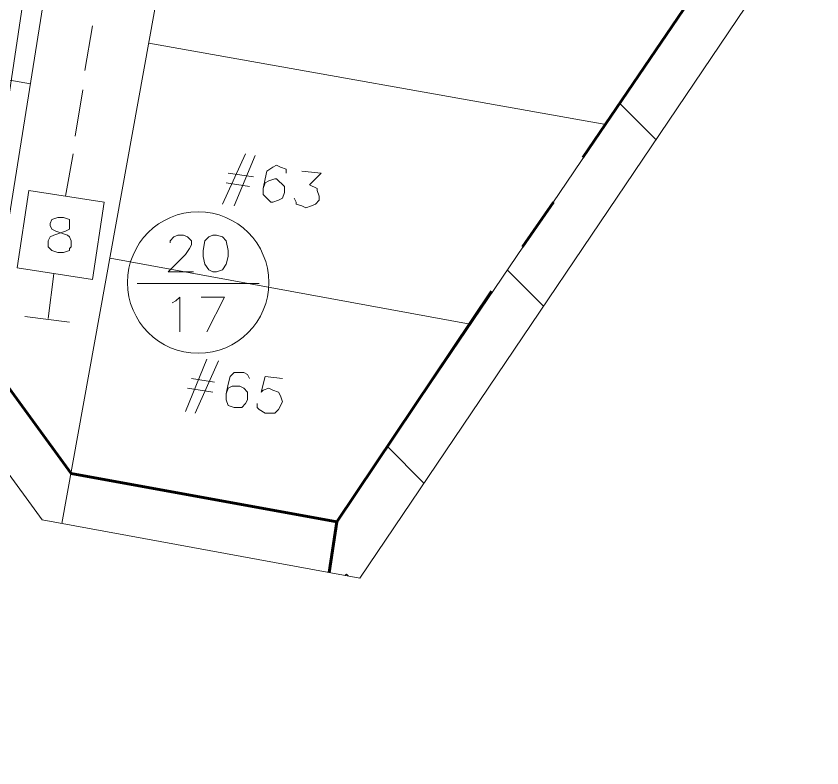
# Model space of a CAD drawing. Header units: millimetres. Extents: x 3.6 to 37.8, y 0.6 to 28.7.
# Drawn here: x 20.753 to 22.488, y 1.782 to 3.4 of the extents above; entities that cross this region are included whole.
import ezdxf

# ---------------------------------------------------------------- set-up
doc = ezdxf.new("R2010")
doc.units = ezdxf.units.MM
for name, color, linetype in [('PDF_0', 7, 'Continuous'), ('PDF_S102$BOUNDARY-NODE', 3, 'Continuous'), ('PDF_S102$Passives-TapOffs', 7, 'Continuous'), ('PDF_S102$STRAND', 7, 'Continuous'), ('PDF_S102$Symbols-SelfTerminating', 7, 'Continuous')]:
    doc.layers.add(name, color=color, linetype=linetype)
for name, color, linetype, true_color in [('PDF_S102$Cable-565', 23, 'Continuous', 0xdd8a6d), ('PDF_S102$LOTS', 254, 'Continuous', 0xdcdcdc), ('PDF_S102$ROAD', 8, 'Continuous', 0x7f7f7f), ('PDF_S102$SDU', 157, 'Continuous', 0x396472), ('PDF_S102$Symbols-EndOfLine', 15, 'Continuous', 0x944a4a)]:
    doc.layers.add(name, color=color, linetype=linetype, true_color=true_color)

msp = doc.modelspace()

# ---------------------------------------------------------------- linework, layer by layer
at = {"layer": 'PDF_0', "lineweight": 9}
msp.add_lwpolyline([(20.62621, 2.56594), (20.80969, 2.31574), (21.49357, 2.19064), (22.36093, 3.475), (22.8238, 3.42079), (23.64529, 3.67516), (24.07063, 4.73851), (24.14152, 4.81357), (24.51265, 7.23217), (28.03213, 10.50979)], dxfattribs=at)
at = {"layer": 'PDF_S102$BOUNDARY-NODE', "lineweight": 60}
for points in [[(21.97312, 3.09553), (22.31089, 3.59176), (22.81546, 3.53338), (23.56189, 3.76273), (23.97472, 4.80106), (24.03727, 4.86361), (24.1999, 5.90194)], [(21.42755, 2.20272), (21.44353, 2.31157), (20.87224, 2.41582), (20.68876, 2.66602), (20.06326, 2.77861), (20.00488, 2.44501), (18.84979, 1.78198), (18.54538, 2.36161), (18.37441, 2.72023), (18.10753, 3.15391), (18.14923, 3.29152), (18.54538, 3.51253), (18.67882, 4.23811), (17.95741, 4.36321), (17.38195, 4.00459), (16.31443, 3.38743), (15.63472, 2.95792), (15.05509, 2.62849), (15.18853, 3.34573)], [(21.91057, 2.99962), (21.84385, 2.90371)], [(21.44353, 2.31157), (21.77713, 2.8078)]]:
    msp.add_lwpolyline(points, dxfattribs=at)
at = {"layer": 'PDF_S102$Cable-565', "lineweight": 13}
for points in [[(20.90143, 3.28318), (20.91811, 3.37909)], [(20.88058, 3.1414), (20.89726, 3.24148)], [(20.85973, 3.01213), (20.87641, 3.10387)]]:
    msp.add_lwpolyline(points, dxfattribs=at)
at = {"layer": 'PDF_S102$LOTS', "lineweight": 0}
for points in [[(23.56189, 3.76273), (22.81546, 3.53338), (22.31089, 3.59176), (21.44353, 2.31157), (20.87224, 2.41582)], [(20.17168, 3.36241), (20.78467, 3.25399)], [(21.03904, 3.34156), (22.02316, 3.16642)], [(22.05235, 3.21229), (22.13088, 3.13436)], [(20.95564, 2.87869), (21.73126, 2.73691)], [(21.81049, 2.85367), (21.88859, 2.77557)], [(21.55195, 2.4742), (21.63141, 2.39474)], [(21.42755, 2.20272), (21.44353, 2.31157)]]:
    msp.add_lwpolyline(points, dxfattribs=at)
at = {"layer": 'PDF_S102$Passives-TapOffs', "lineweight": 9}
for points in [[(20.75548, 2.85784), (20.7805, 3.02464), (20.94313, 2.99962), (20.91811, 2.83282)], [(20.84305, 2.96626), (20.85556, 2.96626), (20.86807, 2.96209), (20.86807, 2.94124), (20.85973, 2.93707), (20.83471, 2.92873), (20.82637, 2.92456), (20.8222, 2.91622), (20.8222, 2.90371), (20.83054, 2.89537), (20.84305, 2.8912), (20.85556, 2.8912), (20.86807, 2.89537), (20.86807, 2.89954), (20.87224, 2.90371), (20.87224, 2.91622), (20.86807, 2.92456), (20.8639, 2.92873), (20.83888, 2.93707), (20.83054, 2.94124), (20.82637, 2.94958), (20.82637, 2.95375), (20.83054, 2.96209)]]:
    msp.add_lwpolyline(points, close=True, dxfattribs=at)
at = {"layer": 'PDF_S102$ROAD', "lineweight": 0}
for points in [[(21.18082, 4.12552), (20.85202, 2.308)], [(20.66526, 2.51269), (20.91394, 4.07131)]]:
    msp.add_lwpolyline(points, dxfattribs=at)
at = {"layer": 'PDF_S102$SDU', "lineweight": 0}
for points in [[(21.1975, 2.99545), (21.24754, 3.10387)], [(21.22252, 2.99128), (21.26839, 3.0997)], [(21.28507, 3.02881), (21.28924, 3.04966), (21.29341, 3.06634), (21.30592, 3.07468), (21.31426, 3.07885), (21.3226, 3.07468), (21.33511, 3.07051), (21.33511, 3.06217)], [(21.26422, 3.05383), (21.21001, 3.06217)], [(21.36847, 3.06634), (21.41017, 3.06217), (21.38515, 3.03715), (21.40183, 3.02881), (21.40183, 3.02464), (21.406, 3.01213), (21.406, 3.00379), (21.39766, 2.99545), (21.38932, 2.99128), (21.37681, 2.98711), (21.36847, 2.99128), (21.35596, 2.99545), (21.35596, 2.99962), (21.35179, 3.00796)], [(21.25588, 3.03298), (21.20584, 3.04132)], [(21.11827, 2.54926), (21.16414, 2.66185)], [(21.13912, 2.54509), (21.18916, 2.65768)], [(21.18082, 2.61181), (21.13078, 2.62015)], [(21.20584, 2.58679), (21.21001, 2.60764), (21.21418, 2.62432), (21.22252, 2.63266), (21.24337, 2.63266), (21.25171, 2.62849), (21.25588, 2.62015)], [(21.27256, 2.56594), (21.27256, 2.5576), (21.27673, 2.55343), (21.28924, 2.54509), (21.31009, 2.54509), (21.31843, 2.55343), (21.32677, 2.57011), (21.3226, 2.58262), (21.31843, 2.59096), (21.30592, 2.59513), (21.29758, 2.5993), (21.28507, 2.59513), (21.2809, 2.59096), (21.28924, 2.62432), (21.32677, 2.62015)], [(21.17665, 2.59096), (21.12244, 2.5993)], [(21.46168, 2.19647), (21.46438, 2.19898), (21.46805, 2.19531)]]:
    msp.add_lwpolyline(points, dxfattribs=at)
for points in [[(21.28924, 3.04132), (21.29758, 3.04549), (21.31009, 3.04966), (21.31426, 3.04966), (21.33094, 3.03298), (21.33094, 3.02047), (21.32677, 3.00796), (21.31843, 3.00379), (21.30592, 2.99962), (21.30175, 2.99962), (21.28507, 3.0163), (21.28507, 3.02881)], [(21.21001, 2.5993), (21.21835, 2.60347), (21.23503, 2.60347), (21.24337, 2.5993), (21.25171, 2.59096), (21.25171, 2.57428), (21.24754, 2.56594), (21.2392, 2.5576), (21.22252, 2.5576), (21.21001, 2.56177), (21.20584, 2.57428), (21.20584, 2.58679)]]:
    msp.add_lwpolyline(points, close=True, dxfattribs=at)
at = {"layer": 'PDF_S102$STRAND', "color": 254, "lineweight": 0, "true_color": 0xdcdcdc}
msp.add_lwpolyline([(20.61584, 2.56787), (20.6971, 2.95792), (20.83888, 3.90451), (21.66454, 4.54669), (21.63952, 6.3106), (21.93976, 8.18293)], dxfattribs=at)
at = {"layer": 'PDF_S102$Symbols-EndOfLine', "lineweight": 0}
for points in [[(21.08491, 2.91205), (21.08491, 2.91622), (21.09325, 2.92456), (21.10159, 2.92873), (21.1141, 2.92873), (21.12244, 2.92456), (21.13078, 2.91622), (21.13078, 2.90788), (21.12661, 2.89954), (21.11827, 2.88703), (21.08074, 2.8495), (21.13495, 2.8495)], [(21.27673, 2.82448), (21.01402, 2.82448)], [(21.08908, 2.78278), (21.09742, 2.78695), (21.10576, 2.79529), (21.10576, 2.72023)], [(21.15163, 2.79529), (21.20167, 2.79529), (21.16414, 2.72023)]]:
    msp.add_lwpolyline(points, dxfattribs=at)
msp.add_lwpolyline([(21.17665, 2.92873), (21.18499, 2.92873), (21.1975, 2.92456), (21.20584, 2.91622), (21.21001, 2.89537), (21.21001, 2.88286), (21.20584, 2.86618), (21.1975, 2.85367), (21.18499, 2.8495), (21.17665, 2.8495), (21.16831, 2.85367), (21.15997, 2.86618), (21.1558, 2.88286), (21.1558, 2.89537), (21.15997, 2.91622), (21.16831, 2.92456)], close=True, dxfattribs=at)
msp.add_circle((21.14537, 2.82656), 0.15221, dxfattribs=at)
at = {"layer": 'PDF_S102$Symbols-SelfTerminating', "lineweight": 9}
for points in [[(20.8222, 2.74942), (20.83471, 2.84533)], [(20.86807, 2.74108), (20.77216, 2.75359)]]:
    msp.add_lwpolyline(points, dxfattribs=at)

doc.saveas('drawing.dxf')
